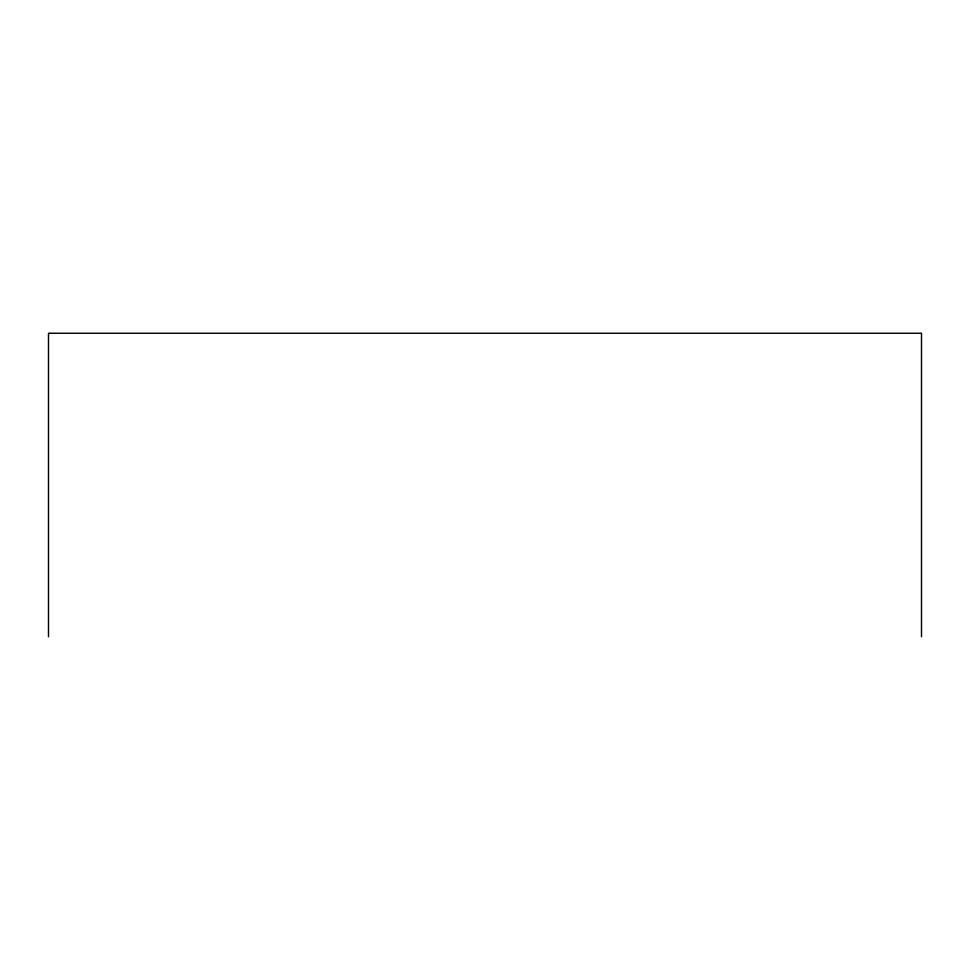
<?xml version="1.0" encoding="UTF-8"?>
<svg xmlns="http://www.w3.org/2000/svg" width="970" height="970" viewBox="0 0 970 970"><rect width="100%" height="100%" fill="white"/><g stroke="black" fill="none" stroke-linecap="round" stroke-linejoin="round"><path stroke-width="1.45" d="M921.5 636.744L921.5 333.256L48.5 333.256L48.5 636.744"/></g></svg>
